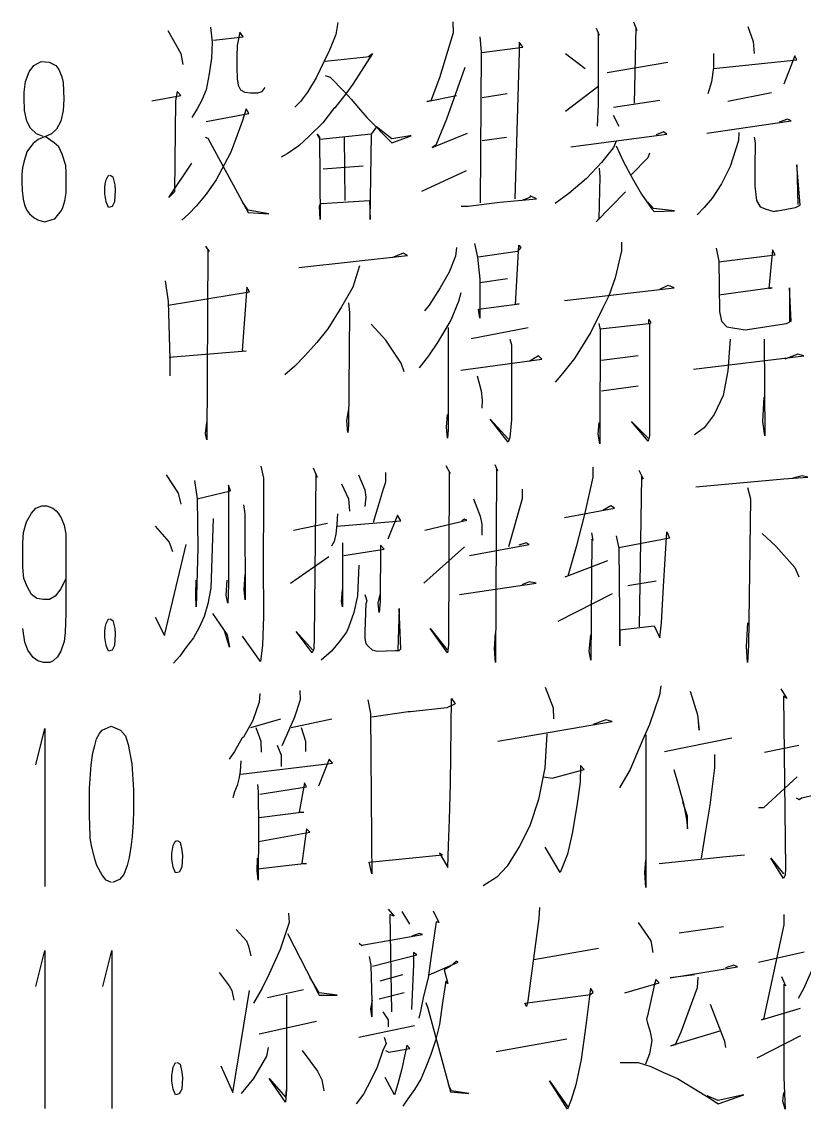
# Model space of a CAD drawing. Extents: x 0 to 2376, y 0 to 3364.
# Drawn here: x 1617.2 to 1694.8, y 2900.8 to 3008.6 of the extents above; entities that cross this region are included whole.
import ezdxf

# ---------------------------------------------------------------- set-up
doc = ezdxf.new("R2010")
doc.units = 0
doc.header["$MEASUREMENT"] = 0
doc.layers.add('6', color=7, linetype='Continuous')
doc.layers.add('8', color=7, linetype='Continuous')

# ---------------------------------------------------------------- blocks, each defined once
blk = doc.blocks.new('BLKENT139')
at = {"layer": '8', "color": 2, "linetype": 'Continuous'}
for p, q in [((1635.87, 3008.09), (1636.03, 3006.6)), ((1648.52, 3008.56), (1648.31, 3007.38)), ((1659.92, 3008.64), (1659.97, 3007.54)), ((1674.14, 3008.01), (1674.46, 3007.3)), ((1677.86, 3008.64), (1678.17, 3007.77)), ((1678.07, 3008.09), (1677.91, 3000.56)), ((1678.17, 3007.77), (1678.07, 3008.09)), ((1689.2, 3008.17), (1689.73, 3006.68)), ((1631.63, 3007.77), (1632.94, 3005.5)), ((1636.18, 3006.83), (1639.11, 3007.15)), ((1638.8, 3007.62), (1638.54, 3006.28)), ((1639.11, 3007.15), (1638.8, 3007.62)), ((1648.31, 3007.38), (1647.69, 3005.81)), ((1659.97, 3007.54), (1658.61, 3003.07)), ((1662.59, 3007.15), (1662.75, 3005.66)), ((1674.46, 3007.3), (1674.35, 3007.46)), ((1674.35, 3007.46), (1674.35, 3000.4)), ((1636.03, 3006.6), (1635.97, 3005.03)), ((1638.54, 3006.28), (1638.48, 3005.19)), ((1647.69, 3005.81), (1647.16, 3004.72)), ((1662.8, 3005.58), (1666.88, 3006.13)), ((1666.88, 3006.13), (1666.51, 3006.6)), ((1666.51, 3006.6), (1666.51, 3005.66)), ((1689.73, 3006.68), (1689.83, 3005.5)), ((1618.35, 3004.31), (1619.09, 3004.71)), ((1619.09, 3004.71), (1619.87, 3004.63)), ((1632.94, 3005.5), (1633.15, 3004.4)), ((1635.97, 3005.03), (1635.76, 3003.46)), ((1638.48, 3005.19), (1638.48, 3004.09)), ((1647.16, 3004.72), (1646.38, 3003.07)), ((1647.27, 3004.72), (1651.66, 3005.19)), ((1651.97, 3005.5), (1649.99, 3002.44)), ((1651.56, 3005.19), (1651.97, 3005.5)), ((1651.66, 3005.19), (1651.56, 3005.19)), ((1662.75, 3005.66), (1662.64, 2990.68)), ((1666.51, 3005.66), (1666.09, 2991.07)), ((1671.11, 3005.5), (1673.05, 3004.01)), ((1685.8, 3005.5), (1685.8, 3004.09)), ((1685.8, 3004.01), (1694.07, 3004.87)), ((1693.86, 3005.26), (1692.76, 3002.44)), ((1694.07, 3004.87), (1693.86, 3005.26)), ((1617.52, 3002.71), (1617.88, 3003.67)), ((1617.88, 3003.67), (1618.35, 3004.31)), ((1619.87, 3004.63), (1620.52, 3004.31)), ((1620.52, 3004.31), (1620.84, 3003.91)), ((1620.84, 3003.91), (1621.12, 3003.19)), ((1638.48, 3004.09), (1638.54, 3002.99)), ((1661.12, 3004.09), (1659.29, 2998.99)), ((1675.24, 3003.62), (1681.26, 3004.64)), ((1685.8, 3004.09), (1685.6, 3002.68)), ((1617.39, 3001.67), (1617.52, 3002.71)), ((1621.12, 3003.19), (1621.26, 3002.63)), ((1621.26, 3002.63), (1621.33, 3000.95)), ((1635.76, 3003.46), (1635.45, 3001.89)), ((1638.54, 3002.99), (1638.64, 3002.36)), ((1646.38, 3003.07), (1645.49, 3001.66)), ((1647.27, 3003.3), (1647.74, 3003.15)), ((1647.74, 3003.15), (1649.15, 3001.73)), ((1658.61, 3003.07), (1657.73, 3000.79)), ((1685.6, 3002.68), (1685.23, 3001.5)), ((1617.39, 3001.11), (1617.39, 3001.67)), ((1632.58, 3001.73), (1632.42, 3000.79)), ((1632.94, 3001.34), (1632.58, 3001.73)), ((1635.45, 3001.89), (1635.03, 3000.87)), ((1638.64, 3002.36), (1638.85, 3001.89)), ((1638.85, 3001.89), (1639.27, 3001.66)), ((1639.27, 3001.66), (1639.84, 3001.58)), ((1639.84, 3001.58), (1640.58, 3001.58)), ((1640.58, 3001.58), (1640.99, 3001.73)), ((1640.99, 3001.73), (1641.31, 3002.13)), ((1645.49, 3001.66), (1644.81, 3000.72)), ((1649.31, 3001.5), (1648.21, 3000.09)), ((1649.15, 3001.73), (1649.83, 3000.95)), ((1649.99, 3002.44), (1649.31, 3001.5)), ((1665.31, 3001.5), (1662.85, 3001.11)), ((1671.11, 2999.77), (1674.3, 3002.21)), ((1691.56, 3001.58), (1687.22, 3000.72)), ((1617.44, 2999.83), (1617.39, 3001.11)), ((1621.33, 3000.95), (1621.26, 2999.83)), ((1630.07, 3000.79), (1632.94, 3001.34)), ((1632.42, 3000.79), (1632.31, 2991.77)), ((1635.03, 3000.87), (1634.56, 3000.01)), ((1644.81, 3000.72), (1644.24, 3000.17)), ((1649.83, 3000.95), (1650.56, 3000.09)), ((1657.36, 3000.72), (1660.29, 3001.34)), ((1657.73, 3000.79), (1657.36, 3000.72)), ((1674.35, 3000.4), (1674.25, 2998.28)), ((1675.87, 3000.17), (1680.47, 3000.87)), ((1617.65, 2998.79), (1617.44, 2999.83)), ((1621.26, 2999.83), (1621.02, 2998.79)), ((1634.56, 3000.01), (1634.04, 2999.15)), ((1635.45, 2998.75), (1639.69, 2999.54)), ((1639.43, 3000.01), (1639.01, 2998.75)), ((1639.69, 2999.54), (1639.43, 3000.01)), ((1648.1, 3000.01), (1647.01, 2998.6)), ((1648.21, 3000.09), (1648.1, 3000.01)), ((1650.56, 3000.09), (1651.4, 2999.15)), ((1675.82, 2999.38), (1676.39, 2998.28)), ((1618.01, 2998.07), (1617.65, 2998.79)), ((1621.02, 2998.79), (1620.6, 2997.99)), ((1639.01, 2998.75), (1638.38, 2997.03)), ((1647.01, 2998.6), (1645.7, 2997.34)), ((1651.4, 2999.15), (1653.86, 2996.64)), ((1659.29, 2998.99), (1658.25, 2996.4)), ((1685.12, 2997.58), (1693.49, 2998.83)), ((1693.12, 2998.99), (1692.29, 2998.68)), ((1693.49, 2998.83), (1693.12, 2998.99)), ((1618.61, 2997.51), (1618.01, 2998.07)), ((1619.29, 2997.27), (1618.61, 2997.51)), ((1619.74, 2997.35), (1618.77, 2996.95)), ((1620.37, 2996.63), (1619.48, 2997.27)), ((1620.1, 2997.51), (1619.74, 2997.35)), ((1620.6, 2997.99), (1620.1, 2997.51)), ((1635.35, 2997.19), (1635.61, 2997.11)), ((1645.7, 2997.34), (1644.65, 2996.32)), ((1646.75, 2996.95), (1646.48, 2997.5)), ((1646.48, 2997.5), (1646.69, 2997.19)), ((1646.69, 2997.19), (1646.75, 2989.03)), ((1651.82, 2997.5), (1646.75, 2996.95)), ((1649.15, 2997.26), (1649.2, 2990.91)), ((1651.71, 2989.03), (1651.87, 2997.42)), ((1652.34, 2998.21), (1651.82, 2997.5)), ((1653.86, 2997.03), (1652.34, 2998.21)), ((1653.86, 2996.64), (1655.79, 2997.34)), ((1655.69, 2997.34), (1653.86, 2997.03)), ((1655.79, 2997.34), (1655.69, 2997.34)), ((1657.88, 2996.17), (1661.39, 2997.58)), ((1662.85, 2996.87), (1665.26, 2997.19)), ((1671.63, 2996.24), (1681.15, 2997.5)), ((1680.84, 2997.73), (1680.1, 2997.42)), ((1681.15, 2997.5), (1680.84, 2997.73)), ((1688.31, 2997.66), (1688.26, 2996.87)), ((1689.83, 2997.19), (1689.93, 2996.64)), ((1618.01, 2996.23), (1617.65, 2995.75)), ((1618.27, 2996.55), (1618.01, 2996.23)), ((1618.77, 2996.95), (1618.27, 2996.55)), ((1620.84, 2996.23), (1620.37, 2996.63)), ((1621.15, 2995.51), (1620.84, 2996.23)), ((1635.61, 2997.11), (1639.63, 2989.73)), ((1638.38, 2997.03), (1637.91, 2995.7)), ((1644.65, 2996.32), (1643.5, 2995.54)), ((1658.25, 2996.4), (1657.88, 2996.17)), ((1675.87, 2996.17), (1674.67, 2994.68)), ((1676.13, 2996.79), (1675.87, 2996.17)), ((1676.13, 2996.32), (1676.86, 2994.75)), ((1688.26, 2996.87), (1687.43, 2994.28)), ((1689.93, 2996.64), (1689.88, 2994.21)), ((1617.65, 2995.75), (1617.36, 2994.71)), ((1621.52, 2994.39), (1621.15, 2995.51)), ((1637.91, 2995.7), (1637.28, 2994.52)), ((1643.5, 2995.54), (1642.88, 2995.22)), ((1679.27, 2995.15), (1677.65, 2993.5)), ((1679.43, 2995.62), (1679.27, 2995.15)), ((1617.23, 2994.15), (1617.15, 2993.51)), ((1617.36, 2994.71), (1617.23, 2994.15)), ((1621.57, 2993.67), (1621.52, 2994.39)), ((1631.74, 2991.22), (1634.04, 2994.6)), ((1637.28, 2994.52), (1636.44, 2992.95)), ((1647.06, 2994.05), (1651.03, 2994.36)), ((1674.67, 2994.68), (1673.2, 2993.11)), ((1674.46, 2994.13), (1674.51, 2993.26)), ((1676.86, 2994.75), (1677.75, 2993.11)), ((1687.43, 2994.28), (1686.59, 2992.56)), ((1689.88, 2994.21), (1689.88, 2992.32)), ((1694.38, 2990.44), (1694.07, 2994.44)), ((1694.07, 2994.44), (1694.17, 2990.52)), ((1617.15, 2993.51), (1617.15, 2992.79)), ((1621.57, 2992.63), (1621.57, 2993.67)), ((1625.44, 2992.55), (1625.52, 2992.95)), ((1625.52, 2992.95), (1625.73, 2993.35)), ((1625.73, 2993.35), (1625.86, 2993.43)), ((1625.91, 2993.43), (1626.2, 2993.27)), ((1626.2, 2993.27), (1626.38, 2992.47)), ((1636.44, 2992.95), (1635.45, 2991.54)), ((1656.84, 2991.85), (1661.28, 2993.89)), ((1673.2, 2993.11), (1671.43, 2991.62)), ((1674.51, 2993.26), (1674.41, 2989.11)), ((1677.75, 2993.11), (1678.64, 2991.54)), ((1617.15, 2992.79), (1617.18, 2991.91)), ((1617.18, 2991.91), (1617.28, 2991.03)), ((1621.57, 2991.67), (1621.57, 2992.63)), ((1625.39, 2992.15), (1625.44, 2992.55)), ((1625.39, 2991.59), (1625.39, 2992.15)), ((1626.43, 2991.91), (1626.35, 2990.79)), ((1626.38, 2992.47), (1626.43, 2991.91)), ((1632.31, 2991.77), (1631.74, 2991.22)), ((1674.14, 2988.79), (1677.07, 2991.77)), ((1686.59, 2992.56), (1685.65, 2991.15)), ((1689.88, 2992.32), (1690.04, 2990.91)), ((1617.28, 2991.03), (1617.44, 2990.47)), ((1621.23, 2990.23), (1621.41, 2990.87)), ((1621.41, 2990.87), (1621.57, 2991.67)), ((1625.52, 2990.79), (1625.39, 2991.59)), ((1625.75, 2990.23), (1625.52, 2990.79)), ((1626.35, 2990.79), (1626.12, 2990.31)), ((1635.45, 2991.54), (1634.46, 2990.36)), ((1639.63, 2989.97), (1639.06, 2990.75)), ((1646.9, 2990.6), (1651.66, 2990.91)), ((1651.66, 2990.91), (1651.71, 2989.03)), ((1661.44, 2990.36), (1664.58, 2990.75)), ((1664.58, 2990.75), (1668.24, 2991.07)), ((1667.56, 2991.22), (1666.77, 2990.91)), ((1667.61, 2991.38), (1667.56, 2991.22)), ((1668.24, 2991.07), (1667.61, 2991.38)), ((1671.43, 2991.62), (1670.07, 2990.6)), ((1678.64, 2991.54), (1679.63, 2990.13)), ((1679.84, 2990.13), (1679.27, 2990.75)), ((1685.65, 2991.15), (1684.86, 2990.21)), ((1690.04, 2990.91), (1690.41, 2990.28)), ((1617.44, 2990.47), (1617.62, 2989.99)), ((1617.62, 2989.99), (1617.93, 2989.59)), ((1620.84, 2989.59), (1621.1, 2989.91)), ((1621.1, 2989.91), (1621.23, 2990.23)), ((1626.12, 2990.31), (1625.75, 2990.23)), ((1634.46, 2990.36), (1633.73, 2989.58)), ((1641.67, 2989.58), (1639.63, 2989.97)), ((1639.63, 2989.73), (1641.67, 2989.58)), ((1646.69, 2990.36), (1646.8, 2990.6)), ((1646.75, 2989.03), (1646.69, 2990.36)), ((1646.8, 2990.6), (1646.9, 2990.6)), ((1660.76, 2990.36), (1661.44, 2990.36)), ((1679.63, 2990.13), (1679.9, 2989.81)), ((1681.93, 2989.89), (1679.84, 2990.13)), ((1679.9, 2989.81), (1681.93, 2989.89)), ((1684.86, 2990.21), (1684.18, 2989.5)), ((1690.41, 2990.28), (1691.03, 2990.05)), ((1691.03, 2990.05), (1691.77, 2989.81)), ((1691.77, 2989.81), (1691.97, 2989.89)), ((1691.97, 2989.89), (1692.13, 2989.89)), ((1692.13, 2989.89), (1693.91, 2990.21)), ((1693.91, 2990.21), (1694.38, 2990.44)), ((1617.93, 2989.59), (1618.38, 2989.19)), ((1618.38, 2989.19), (1618.82, 2988.95)), ((1618.82, 2988.95), (1619.43, 2988.79)), ((1619.43, 2988.79), (1620.16, 2989.03)), ((1620.16, 2989.03), (1620.44, 2989.11)), ((1620.44, 2989.11), (1620.84, 2989.59)), ((1633.73, 2989.58), (1633.05, 2988.95)), ((1674.41, 2989.11), (1674.14, 2988.79)), ((1635.4, 2986.4), (1635.76, 2985.85)), ((1662.07, 2986.64), (1662.38, 2985.3)), ((1666.14, 2980.6), (1666.46, 2986.48)), ((1666.46, 2986.48), (1666.67, 2986.24)), ((1676.65, 2986.79), (1676.65, 2985.93)), ((1635.61, 2986.09), (1635.5, 2967.19)), ((1635.76, 2985.85), (1635.61, 2986.09)), ((1644.65, 2984.28), (1655.43, 2985.46)), ((1655.01, 2985.7), (1653.86, 2985.22)), ((1655.43, 2985.46), (1655.01, 2985.7)), ((1660.18, 2985.38), (1659.56, 2983.81)), ((1660.29, 2986.24), (1660.18, 2985.38)), ((1662.38, 2985.3), (1662.59, 2983.11)), ((1666.35, 2985.85), (1662.43, 2985.3)), ((1666.67, 2986.24), (1666.35, 2985.85)), ((1676.65, 2985.93), (1676.03, 2983.26)), ((1686.07, 2986.17), (1686.33, 2984.91)), ((1686.33, 2984.83), (1691.92, 2985.54)), ((1691.66, 2986.01), (1691.29, 2982.17)), ((1691.92, 2985.54), (1691.66, 2986.01)), ((1650.67, 2984.44), (1649.99, 2982.32)), ((1686.33, 2984.91), (1686.38, 2979.89)), ((1659.56, 2983.81), (1658.67, 2982.24)), ((1662.59, 2982.79), (1665.36, 2983.19)), ((1676.03, 2983.26), (1675.4, 2981.46)), ((1631.37, 2982.95), (1631.69, 2980.91)), ((1639.48, 2982.32), (1639.01, 2976.05)), ((1639.74, 2981.85), (1639.48, 2982.32)), ((1649.99, 2982.32), (1648.89, 2980.36)), ((1658.67, 2982.24), (1657.57, 2980.52)), ((1662.59, 2983.11), (1662.59, 2981.07)), ((1671.01, 2980.99), (1681.88, 2982.24)), ((1681.26, 2982.48), (1680.42, 2982.09)), ((1681.88, 2982.24), (1681.31, 2982.48)), ((1691.61, 2982.24), (1686.33, 2981.54)), ((1691.29, 2982.17), (1691.61, 2982.24)), ((1693.49, 2978.95), (1693.33, 2982.24)), ((1693.33, 2982.24), (1693.33, 2978.95)), ((1631.69, 2980.52), (1639.74, 2981.85)), ((1660.71, 2981.77), (1660.5, 2980.91)), ((1662.59, 2981.07), (1662.59, 2979.89)), ((1675.4, 2981.46), (1674.77, 2980.21)), ((1631.69, 2980.91), (1631.84, 2975.19)), ((1648.89, 2980.36), (1647.53, 2978.17)), ((1649.57, 2980.75), (1649.67, 2979.81)), ((1657.57, 2980.52), (1657.1, 2979.97)), ((1660.5, 2980.91), (1659.71, 2979.03)), ((1662.48, 2980.13), (1666.51, 2980.68)), ((1662.59, 2979.26), (1662.48, 2980.13)), ((1666.51, 2980.68), (1666.14, 2980.6)), ((1674.77, 2980.21), (1673.62, 2977.85)), ((1649.67, 2979.81), (1649.57, 2968.6)), ((1659.71, 2979.03), (1658.41, 2976.83)), ((1662.59, 2979.89), (1662.59, 2979.26)), ((1679.37, 2978.72), (1679.37, 2979.11)), ((1679.37, 2979.11), (1679.58, 2978.79)), ((1686.38, 2979.89), (1686.59, 2978.95)), ((1686.59, 2978.95), (1687.11, 2978.4)), ((1693.02, 2978.72), (1693.49, 2978.95)), ((1647.53, 2978.17), (1646.43, 2976.83)), ((1653.28, 2977.07), (1651.82, 2978.64)), ((1659.45, 2978.32), (1659.45, 2968.21)), ((1661.75, 2977.22), (1667.4, 2978.32)), ((1673.62, 2977.85), (1672, 2975.26)), ((1674.41, 2978.72), (1674.56, 2978.09)), ((1674.56, 2978.09), (1674.51, 2967.81)), ((1674.56, 2978.17), (1679.37, 2978.72)), ((1679.58, 2978.79), (1679.43, 2978.64)), ((1679.43, 2978.64), (1679.43, 2967.58)), ((1687.11, 2978.4), (1688.94, 2978.09)), ((1688.94, 2978.09), (1693.02, 2978.72)), ((1646.43, 2976.83), (1645.23, 2975.5)), ((1654.8, 2974.79), (1653.28, 2977.07)), ((1658.41, 2976.83), (1657.52, 2975.5)), ((1665.57, 2977.15), (1665.73, 2976.6)), ((1687.43, 2977.15), (1687.22, 2974.01)), ((1690.82, 2977.15), (1690.88, 2967.58)), ((1639.43, 2975.97), (1631.79, 2975.34)), ((1639.01, 2976.05), (1639.43, 2975.97)), ((1665.73, 2976.6), (1665.73, 2972.05)), ((1694.17, 2975.66), (1692.86, 2975.19)), ((1694.75, 2975.5), (1694.17, 2975.66)), ((1631.84, 2975.19), (1631.84, 2973.54)), ((1645.23, 2975.5), (1644.24, 2974.48)), ((1655.11, 2973.93), (1654.8, 2974.79)), ((1657.52, 2975.5), (1656.58, 2974.32)), ((1660.71, 2974.09), (1668.76, 2975.19)), ((1668.44, 2975.5), (1667.5, 2974.95)), ((1668.76, 2975.19), (1668.44, 2975.5)), ((1672, 2975.26), (1670.8, 2973.77)), ((1678.33, 2975.5), (1674.67, 2975.03)), ((1683.82, 2974.17), (1694.75, 2975.5)), ((1644.24, 2974.48), (1643.24, 2973.62)), ((1662.33, 2973.54), (1662.75, 2972.05)), ((1670.8, 2973.77), (1670.07, 2972.91)), ((1687.22, 2974.01), (1686.75, 2971.58)), ((1674.67, 2972.05), (1678.33, 2972.52)), ((1662.75, 2972.05), (1662.85, 2971.11)), ((1665.73, 2972.05), (1665.73, 2969.15)), ((1686.75, 2971.58), (1685.86, 2969.7)), ((1690.67, 2968.99), (1690.82, 2971.42)), ((1662.85, 2971.11), (1662.8, 2970.32)), ((1649.41, 2969.07), (1649.57, 2970.09)), ((1659.29, 2968.44), (1659.4, 2969.7)), ((1665.41, 2966.95), (1663.63, 2969.22)), ((1663.63, 2969.22), (1665.46, 2967.26)), ((1665.73, 2969.15), (1665.57, 2967.42)), ((1685.86, 2969.7), (1684.86, 2968.36)), ((1635.4, 2967.81), (1635.5, 2968.91)), ((1649.52, 2967.89), (1649.41, 2969.07)), ((1649.57, 2968.6), (1649.52, 2967.89)), ((1659.4, 2967.34), (1659.29, 2968.44)), ((1659.45, 2968.21), (1659.4, 2967.34)), ((1674.35, 2967.73), (1674.46, 2968.91)), ((1679.32, 2967.03), (1677.65, 2968.99)), ((1677.65, 2968.99), (1679.32, 2967.34)), ((1684.86, 2968.36), (1683.92, 2967.66)), ((1690.88, 2967.58), (1690.67, 2968.99)), ((1635.5, 2967.19), (1635.4, 2967.81)), ((1665.57, 2967.42), (1665.41, 2966.95)), ((1674.51, 2966.79), (1674.35, 2967.73)), ((1674.51, 2967.81), (1674.51, 2966.79)), ((1679.43, 2967.58), (1679.32, 2967.03)), ((1640.89, 2964.56), (1641.15, 2963.38)), ((1646.07, 2964.4), (1646.48, 2963.46)), ((1653.23, 2963.93), (1653.23, 2962.99)), ((1659.24, 2964.64), (1659.66, 2963.85)), ((1659.56, 2963.93), (1659.5, 2946.83)), ((1659.66, 2963.85), (1659.56, 2963.93)), ((1664.1, 2964.72), (1664.37, 2964.09)), ((1664.26, 2964.24), (1664.16, 2945.11)), ((1664.37, 2964.09), (1664.26, 2964.24)), ((1673.83, 2964.48), (1673.83, 2963.46)), ((1678.38, 2964.17), (1678.8, 2963.3)), ((1631.48, 2963.7), (1632.68, 2961.89)), ((1634.3, 2963.15), (1634.56, 2961.34)), ((1637.86, 2962.13), (1637.65, 2962.68)), ((1637.65, 2962.68), (1637.65, 2957.5)), ((1641.15, 2963.38), (1641.15, 2960.87)), ((1646.33, 2963.7), (1646.17, 2947.54)), ((1646.48, 2963.46), (1646.33, 2963.7)), ((1648.89, 2962.83), (1649.57, 2961.34)), ((1650.56, 2963.7), (1651.19, 2962.21)), ((1653.23, 2962.99), (1653.02, 2962.28)), ((1673.83, 2963.46), (1672.99, 2959.77)), ((1678.64, 2963.54), (1678.43, 2948.64)), ((1678.8, 2963.3), (1678.64, 2963.54)), ((1684.03, 2962.52), (1692.76, 2963.3)), ((1692.76, 2963.3), (1695.16, 2963.46)), ((1694.59, 2963.62), (1693.65, 2963.38)), ((1695.16, 2963.46), (1694.59, 2963.62)), ((1632.68, 2961.89), (1632.94, 2960.79)), ((1634.56, 2961.34), (1637.86, 2962.13)), ((1651.19, 2962.21), (1651.29, 2961.5)), ((1653.02, 2962.28), (1652.03, 2958.99)), ((1666.82, 2962.28), (1666.82, 2961.34)), ((1689.15, 2962.44), (1689.46, 2961.34)), ((1618.56, 2960.39), (1619.16, 2960.63)), ((1619.16, 2960.63), (1619.63, 2960.63)), ((1619.63, 2960.63), (1620.24, 2960.39)), ((1634.56, 2961.34), (1634.61, 2956.48)), ((1639.16, 2960.72), (1639.27, 2959.85)), ((1641.15, 2960.87), (1641.1, 2955.07)), ((1649.57, 2961.34), (1649.67, 2960.09)), ((1651.29, 2961.5), (1651.19, 2960.56)), ((1661.96, 2961.34), (1662.64, 2959.62)), ((1666.82, 2961.34), (1665.46, 2956.56)), ((1675.61, 2960.64), (1674.82, 2960.17)), ((1675.97, 2960.4), (1675.61, 2960.64)), ((1689.46, 2961.34), (1689.26, 2946.83)), ((1617.62, 2959.03), (1618.12, 2959.91)), ((1618.12, 2959.91), (1618.56, 2960.39)), ((1620.24, 2960.39), (1620.58, 2960.15)), ((1620.58, 2960.15), (1620.76, 2959.91)), ((1620.76, 2959.91), (1621.07, 2959.43)), ((1621.07, 2959.43), (1621.36, 2958.71)), ((1639.27, 2959.85), (1639.32, 2951.3)), ((1648.47, 2959.85), (1648.42, 2958.83)), ((1654.43, 2959.7), (1653.49, 2957.34)), ((1654.75, 2959.15), (1654.43, 2959.7)), ((1662.64, 2959.62), (1662.8, 2958.83)), ((1671.01, 2959.46), (1675.97, 2960.4)), ((1672.99, 2959.77), (1672.16, 2956.56)), ((1617.33, 2957.99), (1617.62, 2959.03)), ((1621.36, 2958.71), (1621.52, 2957.83)), ((1630.38, 2958.6), (1631.79, 2957.03)), ((1636.13, 2959.38), (1635.92, 2952.48)), ((1644.13, 2958.21), (1647.48, 2958.91)), ((1648.42, 2958.83), (1648.31, 2957.81)), ((1648.42, 2958.6), (1654.75, 2959.15)), ((1657.15, 2958.21), (1661.33, 2959.22)), ((1661.07, 2959.3), (1660.81, 2959.15)), ((1661.33, 2959.22), (1661.07, 2959.3)), ((1662.8, 2958.83), (1662.8, 2957.73)), ((1617.26, 2956.95), (1617.33, 2957.99)), ((1621.52, 2957.83), (1621.54, 2956.95)), ((1637.65, 2957.5), (1637.65, 2953.11)), ((1648.31, 2957.81), (1648.16, 2957.11)), ((1673.73, 2957.34), (1673.62, 2945.34)), ((1673.67, 2957.97), (1673.83, 2957.19)), ((1673.83, 2957.19), (1673.73, 2957.34)), ((1676.13, 2957.66), (1676.39, 2956.4)), ((1681.41, 2957.42), (1676.39, 2956.48)), ((1680.84, 2952.64), (1681.15, 2958.05)), ((1681.15, 2958.05), (1681.41, 2957.42)), ((1690.61, 2957.89), (1691.97, 2956.64)), ((1617.26, 2955.83), (1617.26, 2956.95)), ((1621.54, 2956.95), (1621.54, 2953.27)), ((1631.32, 2947.77), (1633.46, 2956.79)), ((1631.79, 2957.03), (1632.1, 2956.09)), ((1634.61, 2956.48), (1634.51, 2952.87)), ((1648.16, 2957.11), (1647.9, 2956.64)), ((1648.99, 2956.95), (1648.99, 2955.77)), ((1649.1, 2955.7), (1653.12, 2956.32)), ((1652.76, 2956.72), (1652.71, 2951.15)), ((1653.12, 2956.32), (1652.76, 2956.72)), ((1657.05, 2952.95), (1661.07, 2956.56)), ((1661.59, 2955.7), (1667.5, 2956.79)), ((1667.19, 2956.95), (1666.46, 2956.72)), ((1667.5, 2956.79), (1667.19, 2956.95)), ((1672.16, 2956.56), (1671.32, 2953.66)), ((1676.39, 2956.4), (1676.5, 2946.75)), ((1691.97, 2956.64), (1693.86, 2954.52)), ((1617.26, 2954.55), (1617.26, 2955.83)), ((1643.82, 2952.95), (1647.63, 2955.62)), ((1648.99, 2955.77), (1648.99, 2950.6)), ((1671.06, 2953.58), (1675.29, 2955.22)), ((1617.36, 2953.43), (1617.26, 2954.55)), ((1641.1, 2955.07), (1641.15, 2949.66)), ((1650.61, 2954.75), (1650.46, 2951.7)), ((1693.86, 2954.52), (1694.27, 2953.58)), ((1617.73, 2952.55), (1617.36, 2953.43)), ((1621.52, 2953.43), (1621.02, 2952.39)), ((1621.54, 2953.27), (1621.54, 2949.99)), ((1634.41, 2951.85), (1634.46, 2953.26)), ((1637.44, 2951.77), (1637.54, 2953.26)), ((1637.65, 2953.11), (1637.65, 2952.79)), ((1639.22, 2952.32), (1639.32, 2953.81)), ((1660.6, 2951.85), (1668.18, 2952.95)), ((1667.5, 2953.11), (1666.77, 2952.79)), ((1668.18, 2952.95), (1667.5, 2953.11)), ((1671.32, 2953.66), (1671.06, 2953.58)), ((1677.28, 2952.72), (1680.1, 2953.19)), ((1618.12, 2951.83), (1617.73, 2952.55)), ((1621.02, 2952.39), (1620.47, 2951.67)), ((1634.51, 2952.87), (1634.46, 2950.6)), ((1635.92, 2952.48), (1635.61, 2950.91)), ((1637.65, 2952.79), (1637.59, 2950.99)), ((1639.32, 2951.3), (1639.22, 2952.32)), ((1648.89, 2951.15), (1648.99, 2952.32)), ((1670.38, 2949.19), (1675.77, 2951.93)), ((1680.63, 2949.03), (1680.84, 2952.64)), ((1618.64, 2951.43), (1618.12, 2951.83)), ((1619.32, 2951.35), (1618.64, 2951.43)), ((1619.9, 2951.35), (1619.32, 2951.35)), ((1620.47, 2951.67), (1619.9, 2951.35)), ((1634.46, 2950.6), (1634.41, 2951.85)), ((1635.61, 2950.91), (1635.24, 2949.66)), ((1637.59, 2950.99), (1637.44, 2951.77)), ((1648.99, 2950.6), (1648.89, 2951.15)), ((1650.46, 2951.7), (1650.09, 2950.05)), ((1651.19, 2951.85), (1651.4, 2951.22)), ((1651.29, 2950.91), (1651.19, 2948.17)), ((1651.4, 2951.22), (1651.29, 2950.91)), ((1652.5, 2950.99), (1652.71, 2951.85)), ((1652.6, 2950.05), (1652.5, 2950.99)), ((1652.71, 2951.15), (1652.6, 2950.05)), ((1621.54, 2949.99), (1621.46, 2948.07)), ((1636.08, 2949.97), (1637.54, 2947.85)), ((1650.09, 2950.05), (1649.57, 2948.56)), ((1654.59, 2950.44), (1654.48, 2946.36)), ((1654.75, 2946.44), (1654.59, 2950.44)), ((1625.44, 2948.55), (1625.52, 2948.95)), ((1625.52, 2948.95), (1625.73, 2949.35)), ((1625.73, 2949.35), (1625.86, 2949.43)), ((1625.91, 2949.43), (1626.2, 2949.27)), ((1626.2, 2949.27), (1626.38, 2948.47)), ((1630.38, 2949.58), (1631.32, 2947.77)), ((1635.24, 2949.66), (1634.77, 2948.56)), ((1641.15, 2949.66), (1641.05, 2946.83)), ((1676.5, 2948.32), (1679.9, 2948.72)), ((1679.9, 2948.72), (1680.47, 2947.54)), ((1680.47, 2947.54), (1680.63, 2949.03)), ((1689.05, 2946.68), (1689.2, 2949.03)), ((1617.46, 2947.11), (1617.26, 2948.47)), ((1621.46, 2948.07), (1621.36, 2947.19)), ((1625.39, 2948.15), (1625.44, 2948.55)), ((1625.39, 2947.59), (1625.39, 2948.15)), ((1625.52, 2946.79), (1625.39, 2947.59)), ((1626.43, 2947.91), (1626.35, 2946.79)), ((1626.38, 2948.47), (1626.43, 2947.91)), ((1634.77, 2948.56), (1634.2, 2947.54)), ((1637.75, 2946.6), (1637.28, 2948.24)), ((1637.54, 2947.85), (1637.75, 2946.6)), ((1640.84, 2945.19), (1639.06, 2947.7)), ((1645.96, 2946.05), (1644.39, 2948.17)), ((1644.39, 2948.17), (1646.01, 2946.36)), ((1649.36, 2948.09), (1648.63, 2947.15)), ((1649.57, 2948.56), (1649.36, 2948.09)), ((1651.19, 2948.17), (1651.19, 2947.46)), ((1659.4, 2946.05), (1657.67, 2948.48)), ((1657.67, 2948.48), (1659.35, 2946.36)), ((1664.05, 2946.44), (1664.16, 2948.01)), ((1673.46, 2946.21), (1673.62, 2947.85)), ((1676.5, 2946.75), (1676.5, 2948.32)), ((1617.75, 2946.31), (1617.46, 2947.11)), ((1621.36, 2947.19), (1621.02, 2946.23)), ((1625.75, 2946.23), (1625.52, 2946.79)), ((1626.35, 2946.79), (1626.12, 2946.31)), ((1633.46, 2946.6), (1632.84, 2945.73)), ((1634.2, 2947.54), (1633.46, 2946.6)), ((1641.05, 2946.83), (1640.84, 2945.19)), ((1646.17, 2947.54), (1646.12, 2946.44)), ((1648.63, 2947.15), (1647.9, 2946.21)), ((1651.19, 2947.46), (1651.29, 2946.99)), ((1651.29, 2946.99), (1651.56, 2946.68)), ((1651.56, 2946.68), (1651.92, 2946.36)), ((1659.5, 2946.83), (1659.4, 2946.05)), ((1689.15, 2945.11), (1689.05, 2946.68)), ((1689.26, 2946.83), (1689.15, 2945.11)), ((1618.3, 2945.59), (1617.75, 2946.31)), ((1618.75, 2945.27), (1618.3, 2945.59)), ((1620.71, 2945.67), (1620.26, 2945.27)), ((1621.02, 2946.23), (1620.71, 2945.67)), ((1626.12, 2946.31), (1625.75, 2946.23)), ((1632.84, 2945.73), (1632.21, 2945.03)), ((1646.12, 2946.44), (1645.96, 2946.05)), ((1647.9, 2946.21), (1646.85, 2945.34)), ((1651.92, 2946.36), (1652.39, 2946.21)), ((1652.39, 2946.21), (1654.22, 2946.28)), ((1654.22, 2946.28), (1654.59, 2946.28)), ((1654.59, 2946.28), (1654.75, 2946.44)), ((1664.16, 2945.11), (1664.05, 2946.44)), ((1673.62, 2945.34), (1673.46, 2946.21)), ((1619.32, 2945.11), (1618.75, 2945.27)), ((1619.95, 2945.11), (1619.32, 2945.11)), ((1620.26, 2945.27), (1619.95, 2945.11)), ((1644.73, 2942.32), (1644.78, 2941.38)), ((1669.1, 2942.64), (1669.88, 2940.6)), ((1680.55, 2942.79), (1680.44, 2941.85)), ((1683.48, 2942.24), (1684.21, 2939.89)), ((1692.47, 2942.48), (1693.05, 2941.54)), ((1640.71, 2941.15), (1640.08, 2939.34)), ((1640.76, 2942.01), (1640.71, 2941.15)), ((1644.78, 2941.38), (1644.21, 2939.66)), ((1651.48, 2941.38), (1651.74, 2940.05)), ((1659.69, 2933.07), (1659.79, 2941.54)), ((1659.79, 2941.54), (1660.16, 2940.99)), ((1680.44, 2941.85), (1679.45, 2938.95)), ((1693.05, 2941.54), (1692.73, 2941.77)), ((1692.73, 2941.77), (1692.94, 2924.68)), ((1651.74, 2940.05), (1651.84, 2927.66)), ((1655.5, 2940.21), (1651.9, 2939.66)), ((1655.71, 2940.21), (1655.5, 2940.21)), ((1659.32, 2940.6), (1655.71, 2940.21)), ((1660.16, 2940.99), (1659.32, 2940.6)), ((1669.88, 2940.6), (1669.93, 2939.5)), ((1640.08, 2939.34), (1639.14, 2937.7)), ((1639.87, 2938.64), (1642.85, 2939.5)), ((1644.21, 2939.66), (1643.42, 2937.85)), ((1643.9, 2938.64), (1647.92, 2939.5)), ((1664.39, 2937.3), (1675.74, 2939.26)), ((1675.11, 2939.42), (1673.86, 2938.95)), ((1675.74, 2939.26), (1675.11, 2939.42)), ((1679.45, 2938.95), (1678.77, 2937.46)), ((1684.21, 2939.89), (1684.37, 2938.4)), ((1684.37, 2938.4), (1684.26, 2939.66)), ((1618.54, 2934.95), (1619.43, 2938.55)), ((1619.43, 2938.55), (1619.43, 2922.87)), ((1624.58, 2937.51), (1624.86, 2938.07)), ((1624.86, 2938.07), (1625.12, 2938.39)), ((1625.12, 2938.39), (1626.01, 2938.79)), ((1626.01, 2938.79), (1626.95, 2938.39)), ((1626.95, 2938.39), (1627.43, 2937.83)), ((1640.39, 2938.64), (1640.86, 2937.3)), ((1643.42, 2937.85), (1642.95, 2936.83)), ((1644.89, 2938.64), (1645.31, 2937.3)), ((1669.26, 2938.01), (1669.05, 2934.64)), ((1679.09, 2937.93), (1679.09, 2922.79)), ((1624.21, 2936.15), (1624.39, 2936.87)), ((1624.39, 2936.87), (1624.58, 2937.51)), ((1627.43, 2937.83), (1627.71, 2936.95)), ((1627.71, 2936.95), (1628.08, 2935.03)), ((1639.03, 2937.62), (1638.25, 2936.28)), ((1639.14, 2937.7), (1639.03, 2937.62)), ((1640.86, 2937.3), (1640.92, 2936.21)), ((1642.48, 2936.91), (1642.9, 2935.89)), ((1645.31, 2937.3), (1645.31, 2936.28)), ((1678.77, 2937.46), (1677.52, 2934.48)), ((1680.92, 2936.28), (1687.61, 2937.62)), ((1690.85, 2936.21), (1694.25, 2936.91)), ((1624.03, 2934.95), (1624.21, 2936.15)), ((1638.25, 2936.28), (1637.73, 2935.5)), ((1642.9, 2935.89), (1642.9, 2934.79)), ((1685.88, 2935.97), (1685.88, 2934.64)), ((1623.87, 2932.63), (1624.03, 2934.95)), ((1628.08, 2935.03), (1628.24, 2932.47)), ((1638.88, 2935.34), (1638.82, 2934.32)), ((1638.88, 2934.01), (1647.97, 2935.11)), ((1647.66, 2935.5), (1646.61, 2932.83)), ((1647.97, 2935.11), (1647.66, 2935.5)), ((1669.05, 2934.64), (1668.42, 2931.5)), ((1672.6, 2934.87), (1672.55, 2933.22)), ((1672.97, 2934.48), (1672.6, 2934.87)), ((1685.88, 2934.64), (1685.41, 2930.95)), ((1638.72, 2933.7), (1638.51, 2932.91)), ((1638.82, 2934.32), (1638.72, 2933.7)), ((1668.94, 2933.77), (1669.78, 2933.62)), ((1669.78, 2933.62), (1672.97, 2934.48)), ((1677.52, 2934.48), (1676.47, 2932.68)), ((1681.86, 2934.48), (1682.27, 2932.99)), ((1690.8, 2930.72), (1694.09, 2933.77)), ((1623.87, 2929.83), (1623.87, 2932.63)), ((1628.24, 2932.47), (1628.24, 2930.39)), ((1638.51, 2932.91), (1638.25, 2932.28)), ((1640.55, 2932.99), (1640.6, 2932.28)), ((1640.76, 2932.05), (1645.41, 2932.75)), ((1645.2, 2933.15), (1644.68, 2930.24)), ((1645.41, 2932.75), (1645.2, 2933.15)), ((1659.58, 2929.54), (1659.69, 2933.07)), ((1672.55, 2933.22), (1672.24, 2930.87)), ((1682.27, 2932.99), (1682.8, 2931.11)), ((1694.51, 2931.66), (1701.52, 2933.22)), ((1638.25, 2932.28), (1638.09, 2931.66)), ((1640.6, 2932.28), (1640.65, 2928.68)), ((1668.42, 2931.5), (1667.58, 2928.91)), ((1693.99, 2931.66), (1694.3, 2931.5)), ((1694.3, 2931.5), (1694.51, 2931.66)), ((1628.24, 2930.39), (1628.21, 2929.27)), ((1672.24, 2930.87), (1671.76, 2928.13)), ((1683.22, 2929.85), (1682.75, 2931.26)), ((1682.8, 2931.11), (1683.11, 2929.54)), ((1685.41, 2930.95), (1684.99, 2928.36)), ((1690.27, 2930.72), (1690.8, 2930.72)), ((1623.9, 2929.03), (1623.87, 2929.83)), ((1628.21, 2929.27), (1628.1, 2927.83)), ((1645.15, 2930.24), (1640.71, 2929.7)), ((1644.68, 2930.24), (1645.15, 2930.24)), ((1659.48, 2926.95), (1659.58, 2929.54)), ((1683.11, 2929.54), (1683.22, 2928.6)), ((1683.22, 2928.6), (1683.22, 2929.85)), ((1623.95, 2927.67), (1623.9, 2929.03)), ((1640.65, 2928.68), (1640.6, 2923.5)), ((1640.65, 2927.34), (1645.73, 2928.28)), ((1645.41, 2928.6), (1644.94, 2925.15)), ((1645.73, 2928.28), (1645.41, 2928.6)), ((1667.58, 2928.91), (1666.54, 2926.87)), ((1671.76, 2928.13), (1671.29, 2926.09)), ((1684.99, 2928.36), (1684.58, 2925.7)), ((1624.08, 2926.95), (1623.95, 2927.67)), ((1628.1, 2927.83), (1627.97, 2926.79)), ((1632.18, 2926.95), (1632.39, 2927.35)), ((1632.39, 2927.35), (1632.52, 2927.43)), ((1632.58, 2927.43), (1632.86, 2927.27)), ((1632.86, 2927.27), (1633.05, 2926.47)), ((1651.84, 2927.66), (1651.84, 2927.19)), ((1651.84, 2927.19), (1651.9, 2924.13)), ((1624.39, 2925.59), (1624.08, 2926.95)), ((1627.97, 2926.79), (1627.82, 2925.75)), ((1632.05, 2926.15), (1632.1, 2926.55)), ((1632.05, 2925.59), (1632.05, 2926.15)), ((1632.1, 2926.55), (1632.18, 2926.95)), ((1633.05, 2926.47), (1633.1, 2925.91)), ((1651.63, 2925.3), (1658.9, 2926.01)), ((1658.9, 2926.01), (1658.59, 2926.17)), ((1658.59, 2926.17), (1659.43, 2924.75)), ((1659.43, 2924.75), (1659.48, 2926.95)), ((1666.54, 2926.87), (1665.33, 2924.91)), ((1670.56, 2924.28), (1669.1, 2926.79)), ((1671.29, 2926.09), (1670.56, 2924.28)), ((1687.03, 2925.85), (1688.86, 2926.01)), ((1624.6, 2924.95), (1624.39, 2925.59)), ((1625.12, 2923.99), (1624.6, 2924.95)), ((1627.61, 2924.95), (1627.29, 2924.07)), ((1627.82, 2925.75), (1627.61, 2924.95)), ((1632.18, 2924.79), (1632.05, 2925.59)), ((1633.1, 2925.91), (1633.02, 2924.79)), ((1640.5, 2924.44), (1640.55, 2925.7)), ((1645.41, 2925.15), (1640.55, 2924.6)), ((1644.94, 2925.15), (1645.41, 2925.15)), ((1651.9, 2924.13), (1651.63, 2925.3)), ((1665.33, 2924.91), (1664.29, 2923.81)), ((1678.98, 2924.28), (1679.09, 2925.54)), ((1680.39, 2925.15), (1687.03, 2925.85)), ((1692.73, 2923.66), (1691.48, 2925.7)), ((1691.48, 2925.7), (1692.73, 2924.13)), ((1625.52, 2923.51), (1625.12, 2923.99)), ((1627.29, 2924.07), (1626.85, 2923.59)), ((1632.42, 2924.23), (1632.18, 2924.79)), ((1632.78, 2924.31), (1632.42, 2924.23)), ((1633.02, 2924.79), (1632.78, 2924.31)), ((1640.6, 2923.5), (1640.5, 2924.44)), ((1679.09, 2922.79), (1678.98, 2924.28)), ((1692.89, 2924.05), (1692.73, 2923.66)), ((1692.94, 2924.68), (1692.89, 2924.05)), ((1626.04, 2923.27), (1625.52, 2923.51)), ((1626.85, 2923.59), (1626.14, 2923.27)), ((1664.29, 2923.81), (1662.93, 2922.95)), ((1653.52, 2920.64), (1654.09, 2919.93)), ((1668.52, 2920.79), (1668.47, 2919.7)), ((1643.63, 2920.24), (1643.69, 2919.3)), ((1654.09, 2919.93), (1653.67, 2920.09)), ((1653.67, 2920.09), (1653.83, 2910.44)), ((1654.88, 2920.4), (1655.61, 2919.15)), ((1657.96, 2920.48), (1658.54, 2919.3)), ((1668.47, 2919.7), (1667.37, 2911.54)), ((1692.78, 2920.09), (1692.78, 2919.07)), ((1638.41, 2918.6), (1639.45, 2917.5)), ((1643.69, 2919.3), (1642.8, 2916.64)), ((1658.27, 2919.38), (1657.75, 2915.77)), ((1658.54, 2919.3), (1658.27, 2919.38)), ((1678.3, 2919.3), (1679.56, 2917.5)), ((1682.38, 2918.28), (1686.77, 2918.91)), ((1692.78, 2919.07), (1690.75, 2909.73)), ((1639.45, 2917.5), (1639.66, 2916.95)), ((1643.53, 2918.21), (1646.67, 2912.09)), ((1651.11, 2917.11), (1656.92, 2918.13)), ((1656.6, 2918.21), (1655.87, 2917.97)), ((1656.92, 2918.13), (1656.6, 2918.21)), ((1679.56, 2917.5), (1679.76, 2916.32)), ((1618.54, 2912.95), (1619.43, 2916.55)), ((1619.43, 2916.55), (1619.43, 2900.87)), ((1625.2, 2912.95), (1626.09, 2916.55)), ((1626.09, 2916.55), (1626.09, 2900.87)), ((1639.66, 2916.95), (1639.87, 2916.01)), ((1642.8, 2916.64), (1641.7, 2914.21)), ((1650.64, 2917.26), (1650.9, 2917.03)), ((1650.9, 2917.03), (1651.11, 2917.11)), ((1656.34, 2916.09), (1656.03, 2916.32)), ((1656.03, 2916.32), (1656.03, 2915.15)), ((1674.38, 2916.72), (1667.95, 2915.62)), ((1690.27, 2915.38), (1694.77, 2916.4)), ((1651.63, 2915.93), (1651.79, 2915.07)), ((1651.95, 2914.99), (1656.34, 2916.09)), ((1657.75, 2915.77), (1657.49, 2913.81)), ((1657.59, 2914.13), (1660.47, 2915.38)), ((1660.26, 2915.46), (1659.69, 2914.99)), ((1660.47, 2915.38), (1660.26, 2915.46)), ((1636.73, 2914.36), (1637.73, 2913.03)), ((1641.7, 2914.21), (1641.02, 2912.79)), ((1651.79, 2915.07), (1651.9, 2911.46)), ((1654.93, 2914.13), (1652.68, 2913.5)), ((1656.03, 2915.15), (1655.82, 2910.68)), ((1659.69, 2914.99), (1659.06, 2914.6)), ((1659.06, 2914.6), (1659.43, 2913.26)), ((1681.49, 2913.81), (1688.18, 2914.91)), ((1683.9, 2914.13), (1681.49, 2913.81)), ((1687.82, 2915.07), (1686.98, 2914.83)), ((1688.18, 2914.91), (1687.82, 2915.07)), ((1695.5, 2914.52), (1694.72, 2912.72)), ((1637.73, 2913.03), (1637.99, 2912.56)), ((1646.67, 2912.32), (1645.73, 2913.89)), ((1657.49, 2913.81), (1657.02, 2912.01)), ((1659.22, 2913.5), (1658.85, 2911.15)), ((1659.43, 2913.26), (1659.22, 2913.5)), ((1676.99, 2912.32), (1680.39, 2913.34)), ((1679.92, 2913.19), (1679.24, 2910.05)), ((1680.08, 2913.66), (1679.92, 2913.19)), ((1680.39, 2913.34), (1680.08, 2913.66)), ((1684.21, 2912.87), (1684.26, 2913.89)), ((1692.52, 2913.97), (1692.94, 2913.03)), ((1692.94, 2913.03), (1692.78, 2913.19)), ((1692.78, 2913.19), (1692.78, 2909.11)), ((1637.99, 2912.56), (1638.2, 2911.62)), ((1638.09, 2902.44), (1639.76, 2912.56)), ((1641.02, 2912.79), (1640.13, 2911.3)), ((1645.1, 2912.64), (1641.54, 2911.85)), ((1643.42, 2912.09), (1643.42, 2902.75)), ((1648.44, 2912.09), (1646.67, 2912.32)), ((1646.67, 2912.09), (1648.44, 2912.09)), ((1655.09, 2912.32), (1652.63, 2911.7)), ((1657.02, 2912.01), (1656.71, 2910.52)), ((1667.06, 2911.3), (1673.59, 2912.17)), ((1673.59, 2912.79), (1673.12, 2909.11)), ((1673.86, 2912.4), (1673.59, 2912.79)), ((1673.59, 2912.17), (1673.86, 2912.4)), ((1682.59, 2908.48), (1684.21, 2912.87)), ((1694.72, 2912.72), (1694.2, 2911.77)), ((1651.79, 2910.75), (1651.95, 2911.62)), ((1651.9, 2911.46), (1651.9, 2909.97)), ((1657.23, 2911.38), (1657.44, 2910.83)), ((1658.85, 2911.15), (1658.59, 2909.19)), ((1667.22, 2910.99), (1667.06, 2911.3)), ((1667.37, 2911.54), (1667.22, 2910.99)), ((1685.46, 2911.22), (1686.88, 2907.54)), ((1651.9, 2909.97), (1651.79, 2910.75)), ((1652.99, 2910.44), (1653.52, 2909.66)), ((1656.71, 2910.52), (1656.55, 2909.81)), ((1657.44, 2910.83), (1659.69, 2902.52)), ((1679.24, 2910.05), (1679.14, 2909.73)), ((1690.54, 2909.66), (1694.41, 2910.83)), ((1646.41, 2909.5), (1640.71, 2908.24)), ((1650.59, 2907.93), (1656.13, 2909.11)), ((1653.52, 2909.66), (1653.52, 2908.95)), ((1658.59, 2909.19), (1658.22, 2907.62)), ((1673.12, 2909.11), (1672.65, 2905.73)), ((1679.14, 2909.73), (1679.24, 2909.34)), ((1679.24, 2909.34), (1679.5, 2908.48)), ((1690.75, 2909.73), (1690.54, 2909.66)), ((1692.78, 2909.11), (1692.78, 2904.17)), ((1653.1, 2907.93), (1653.31, 2907.3)), ((1664.24, 2906.52), (1671.24, 2907.77)), ((1679.5, 2908.48), (1679.66, 2907.62)), ((1686.51, 2908.56), (1681.54, 2907.07)), ((1682.01, 2907.22), (1682.59, 2908.48)), ((1690.12, 2905.89), (1694.46, 2908.09)), ((1641.59, 2906.91), (1641.44, 2906.05)), ((1644.99, 2906.6), (1646.51, 2904.56)), ((1652.99, 2906.6), (1652.42, 2904.95)), ((1653.31, 2907.3), (1652.99, 2906.6)), ((1653.26, 2906.6), (1653.57, 2906.44)), ((1653.57, 2906.44), (1655.66, 2906.83)), ((1655.35, 2907.15), (1654.88, 2904.79)), ((1655.66, 2906.83), (1655.35, 2907.15)), ((1658.22, 2907.62), (1657.75, 2906.21)), ((1679.66, 2907.62), (1679.45, 2906.28)), ((1681.54, 2907.07), (1682.01, 2907.22)), ((1686.88, 2907.54), (1686.98, 2906.91)), ((1641.44, 2906.05), (1640.13, 2903.85)), ((1657.75, 2906.21), (1657.23, 2904.95)), ((1672.65, 2905.73), (1672.13, 2903.22)), ((1679.45, 2906.28), (1679.03, 2905.26)), ((1632.05, 2904.15), (1632.1, 2904.55)), ((1632.1, 2904.55), (1632.18, 2904.95)), ((1632.18, 2904.95), (1632.39, 2905.35)), ((1632.39, 2905.35), (1632.52, 2905.43)), ((1632.58, 2905.43), (1632.86, 2905.27)), ((1632.86, 2905.27), (1633.05, 2904.47)), ((1633.05, 2904.47), (1633.1, 2903.91)), ((1636.89, 2905.11), (1638.09, 2902.44)), ((1646.51, 2904.56), (1646.93, 2903.7)), ((1652.42, 2904.95), (1651.74, 2903.62)), ((1654.88, 2904.79), (1654.46, 2903.3)), ((1657.23, 2904.95), (1656.76, 2903.77)), ((1676.52, 2905.42), (1678.3, 2905.42)), ((1678.3, 2905.42), (1679.56, 2905.03)), ((1679.56, 2905.03), (1680.76, 2904.48)), ((1680.76, 2904.48), (1682.22, 2903.85)), ((1632.05, 2903.59), (1632.05, 2904.15)), ((1632.18, 2902.79), (1632.05, 2903.59)), ((1633.1, 2903.91), (1633.02, 2902.79)), ((1640.13, 2903.85), (1638.93, 2902.36)), ((1643.32, 2901.5), (1641.7, 2903.85)), ((1641.7, 2903.85), (1643.37, 2901.97)), ((1646.93, 2903.7), (1647.14, 2902.6)), ((1651.74, 2903.62), (1651.06, 2902.28)), ((1654.14, 2902.21), (1653.2, 2903.93)), ((1656.76, 2903.77), (1656.13, 2902.75)), ((1671.29, 2900.79), (1669.52, 2903.62)), ((1669.52, 2903.62), (1671.35, 2901.03)), ((1682.22, 2903.85), (1683.74, 2902.91)), ((1692.78, 2904.17), (1692.78, 2903.93)), ((1692.78, 2903.93), (1692.89, 2900.79)), ((1632.42, 2902.23), (1632.18, 2902.79)), ((1632.78, 2902.31), (1632.42, 2902.23)), ((1633.02, 2902.79), (1632.78, 2902.31)), ((1643.42, 2902.75), (1643.32, 2901.5)), ((1643.37, 2901.97), (1643.42, 2902.75)), ((1651.06, 2902.28), (1650.33, 2901.34)), ((1654.46, 2903.3), (1654.14, 2902.21)), ((1656.13, 2902.75), (1655.45, 2901.81)), ((1659.79, 2902.6), (1659.48, 2903.22)), ((1659.69, 2902.52), (1661.52, 2902.36)), ((1661.52, 2902.36), (1659.79, 2902.6)), ((1672.13, 2903.22), (1671.66, 2901.73)), ((1683.74, 2902.91), (1685.52, 2901.81)), ((1692.68, 2901.58), (1692.78, 2902.44)), ((1655.45, 2901.81), (1654.98, 2901.11)), ((1671.66, 2901.73), (1671.29, 2900.79)), ((1686.25, 2901.66), (1685.15, 2902.13)), ((1685.52, 2901.81), (1686.25, 2901.34)), ((1686.25, 2901.34), (1688.81, 2902.21)), ((1688.81, 2902.21), (1686.25, 2901.66)), ((1692.89, 2900.79), (1692.68, 2901.58))]:
    blk.add_line(p, q, dxfattribs=at)

msp = doc.modelspace()

# ---------------------------------------------------------------- block references
at = {"layer": '6'}
msp.add_blockref('BLKENT139', (0, 0), dxfattribs=at)

doc.saveas('drawing.dxf')
